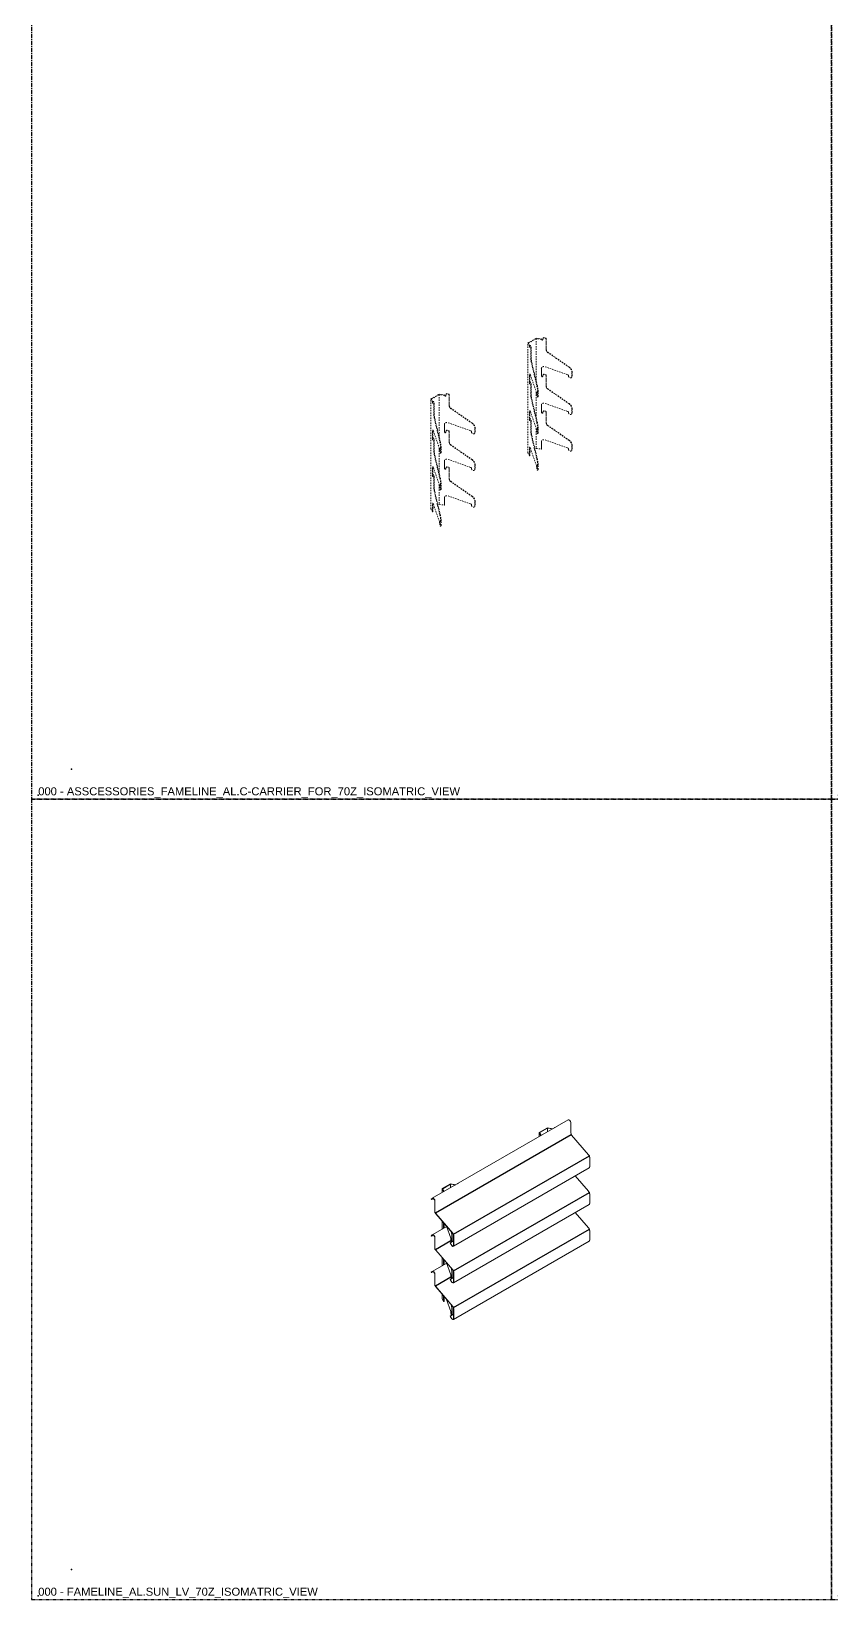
# Model space of a CAD drawing. Header units: millimetres. Extents: x -244126 to 368105, y -173968 to 259060.
# Drawn here: x -10433 to -9433, y 43995 to 45955 of the extents above; entities that cross this region are included whole.
import ezdxf

# ---------------------------------------------------------------- set-up
doc = ezdxf.new("R2010")
doc.units = ezdxf.units.MM
doc.header["$MEASUREMENT"] = 0
doc.linetypes.add('005_GG_TA_LINE', pattern=[13.75, 5, -1.25, 1.25, -1.25, 5])
doc.linetypes.add('TA_HL_000.60000', pattern=[3.9, 2.13, -1.77])
doc.layers.add('001 - ASCESSORIES', color=1, linetype='Continuous')
doc.styles.get("Standard").update_dxf_attribs({"font": 'arial.ttf'})

# ---------------------------------------------------------------- blocks, each defined once
blk = doc.blocks.new('000 - ASSCESSORIES_FAMELINE_AL.C-CARRIER_FOR_70Z_ISOMATRIC_VIEW')
at = {"color": 0, "linetype": 'ByBlock', "lineweight": 0, "extrusion": (1.66533e-16, 0.816497, 0.57735)}
for p, q in [((150.7, 87.6), (163.5, 94.9)), ((150.7, -83.9), (150.7, 87.6)), ((150.7, 87.6), (153, 82.8)), ((163.7, 94.5), (151.5, 87.5)), ((153.6, 82.9), (151.5, 87.5)), ((153.6, 82.9), (153, 82.8)), ((153.6, 81.4), (153.6, 82.3)), ((153.9, 83.4), (154.6, 83.5)), ((155, 79.3), (155, 63)), ((155.7, 63.1), (155.7, 79.4)), ((163.5, 94.9), (171.8, 93.7)), ((163.7, 94.5), (163.7, 27.5)), ((171.6, 93.3), (163.7, 94.5)), ((171.6, 93.3), (171.8, 93.7)), ((174.1, 93.8), (174.1, 92.9)), ((174.2, 94.5), (174.4, 94.9)), ((179.2, 76.7), (179.2, 93)), ((179.3, 93.4), (179.3, 77.1)), ((155.6, 58.3), (164.5, 20.8)), ((165.2, 21), (156.3, 58.4)), ((177.4, 50.4), (212.7, 37.9)), ((214.9, 49.6), (181.4, 72.9)), ((181.6, 73.3), (215, 50)), ((153, 36.8), (153, 25.6)), ((153.6, 25.7), (153, 25.6)), ((153, 25.6), (153, 25.6)), ((153.6, 25.7), (153.6, 36.9)), ((153.6, 24.2), (153.6, 25.1)), ((153.9, 26.3), (154.6, 26.4)), ((164, 10), (154.5, 37.5)), ((171.6, 36.1), (171.6, 47.3)), ((171.6, 36.1), (171.8, 36.5)), ((171.6, 36.1), (171.6, 36.1)), ((171.8, 47.7), (171.8, 36.5)), ((174.1, 36.6), (174.1, 35.7)), ((174.2, 37.4), (174.4, 37.8)), ((179.2, 19.5), (179.2, 35.8)), ((179.3, 36.2), (179.3, 19.9)), ((214.2, 36.1), (214.2, 35.6)), ((219.1, 34.1), (219.3, 34.5)), ((219.3, 34.9), (219.3, 42)), ((219.5, 42.4), (219.5, 35.2)), ((-0.8, 0.1), (11.9, 7.5)), ((-0.8, -171.3), (-0.8, 0.1)), ((-0.8, 0.1), (1.4, -4.7)), ((12.2, 7), (0, 0)), ((2.1, -4.6), (0, 0)), ((11.9, 7.5), (20.3, 6.2)), ((12.2, 7), (12.2, -60)), ((20.1, 5.8), (12.2, 7)), ((20.1, 5.8), (20.3, 6.2)), ((22.5, 6.3), (22.5, 5.4)), ((22.7, 7.1), (22.9, 7.5)), ((27.6, -10.8), (27.6, 5.5)), ((27.8, 5.9), (27.8, -10.4)), ((155, 22.2), (155, 5.8)), ((155.6, 1.1), (164.5, -36.3)), ((155.7, 6), (155.7, 22.3)), ((165.2, -36.2), (156.3, 1.2)), ((163.7, 10.9), (163.7, -29.7)), ((164.4, 7.2), (164.4, 7.6)), ((165.5, 3), (166.1, 3.2)), ((165.7, 11.4), (165.7, 4.2)), ((166.4, 4.3), (166.4, 11.5)), ((214.9, -7.5), (181.4, 15.7)), ((181.6, 16.1), (215, -7.2)), ((2.1, -4.6), (1.4, -4.7)), ((2.1, -6.1), (2.1, -5.2)), ((2.4, -4), (3.1, -3.9)), ((3.5, -8.1), (3.5, -24.5)), ((4.2, -24.4), (4.2, -8)), ((63.3, -37.9), (29.9, -14.6)), ((30, -14.2), (63.5, -37.5)), ((153, -20.3), (153, -31.5)), ((153.6, -31.4), (153.6, -20.2)), ((164, -47.1), (154.5, -19.7)), ((171.6, -21.1), (171.6, -9.8)), ((171.8, -9.5), (171.8, -20.7)), ((174.1, -20.5), (174.1, -21.4)), ((174.2, -19.8), (174.4, -19.4)), ((177.4, -6.8), (212.7, -19.3)), ((179.2, -37.6), (179.2, -21.3)), ((179.3, -20.9), (179.3, -37.2)), ((214.2, -21.1), (214.2, -21.5)), ((219.1, -23.1), (219.3, -22.7)), ((219.3, -22.3), (219.3, -15.2)), ((219.5, -14.8), (219.5, -21.9)), ((4.1, -29.2), (13, -66.6)), ((13.7, -66.5), (4.7, -29.1)), ((20.1, -51.4), (20.1, -40.2)), ((20.3, -39.8), (20.3, -51)), ((25.9, -37.1), (61.2, -49.6)), ((67.8, -52.6), (67.8, -45.5)), ((68, -45.1), (68, -52.2)), ((153.6, -32.9), (153.6, -32)), ((153.9, -30.9), (154.6, -30.8)), ((155, -35), (155, -51.3)), ((155.7, -51.2), (155.7, -34.9)), ((163.7, -46.2), (163.7, -77)), ((165.7, -45.8), (165.7, -52.9)), ((166.4, -52.8), (166.4, -45.7)), ((214.9, -64.7), (181.4, -41.4)), ((181.6, -41.1), (215, -64.3)), ((1.4, -50.6), (1.4, -61.8)), ((2.1, -61.7), (1.4, -61.8)), ((1.4, -61.8), (1.4, -61.8)), ((2.1, -61.7), (2.1, -50.5)), ((2.1, -63.2), (2.1, -62.4)), ((2.4, -61.2), (3.1, -61.1)), ((12.5, -77.5), (3, -50)), ((3.5, -65.3), (3.5, -81.6)), ((4.2, -81.5), (4.2, -65.2)), ((20.1, -51.4), (20.3, -51)), ((20.1, -51.4), (20.1, -51.4)), ((22.5, -50.8), (22.5, -51.7)), ((22.7, -50.1), (22.9, -49.7)), ((27.6, -68), (27.6, -51.6)), ((27.8, -51.2), (27.8, -67.6)), ((63.3, -95), (29.9, -71.8)), ((30, -71.4), (63.5, -94.6)), ((62.7, -51.4), (62.7, -51.8)), ((67.6, -53.4), (67.8, -53)), ((155.6, -56.1), (164.5, -93.5)), ((165.2, -93.4), (156.3, -55.9)), ((164.4, -50), (164.4, -49.6)), ((165.5, -54.1), (166.1, -54)), ((171.6, -78.2), (171.6, -67)), ((171.8, -66.6), (171.8, -77.8)), ((177.4, -63.9), (212.7, -76.4)), ((219.3, -79.5), (219.3, -72.3)), ((219.5, -71.9), (219.5, -79.1)), ((4.1, -86.4), (13, -123.8)), ((13.7, -123.7), (4.7, -86.3)), ((12.2, -76.5), (12.2, -117.2)), ((12.9, -80.3), (12.9, -79.9)), ((14, -84.4), (14.6, -84.3)), ((14.2, -76.1), (14.2, -83.3)), ((14.9, -83.1), (14.9, -76)), ((20.1, -108.5), (20.1, -97.3)), ((20.3, -96.9), (20.3, -108.1)), ((25.9, -94.2), (61.2, -106.8)), ((153, -88.7), (150.7, -83.9)), ((153, -77.5), (153, -88.7)), ((153.6, -88.6), (153, -88.7)), ((153.6, -88.6), (153.6, -77.4)), ((153.6, -82.8), (156.1, -81.4)), ((164, -104.3), (154.5, -76.8)), ((161.6, -78.2), (163.7, -77)), ((163.7, -77), (171.6, -78.2)), ((171.6, -78.2), (171.8, -77.8)), ((214.2, -78.3), (214.2, -78.7)), ((219.1, -80.2), (219.3, -79.8)), ((1.4, -107.8), (1.4, -119)), ((2.1, -118.9), (2.1, -107.7)), ((2.1, -120.4), (2.1, -119.5)), ((2.4, -118.3), (3.1, -118.2)), ((12.5, -134.6), (3, -107.2)), ((3.5, -122.5), (3.5, -138.8)), ((4.2, -138.7), (4.2, -122.4)), ((22.5, -108), (22.5, -108.9)), ((22.7, -107.2), (22.9, -106.9)), ((27.6, -125.1), (27.6, -108.8)), ((27.8, -108.4), (27.8, -124.7)), ((62.7, -108.6), (62.7, -109)), ((67.6, -110.5), (67.8, -110.1)), ((67.8, -109.8), (67.8, -102.6)), ((68, -102.2), (68, -109.4)), ((164.4, -107.1), (164.4, -106.7)), ((165.5, -111.3), (166.1, -111.2)), ((165.7, -103), (165.7, -110.1)), ((166.4, -110), (166.4, -102.8)), ((4.1, -143.5), (13, -180.9)), ((13.7, -180.8), (4.7, -143.4)), ((12.2, -133.7), (12.2, -164.4)), ((12.9, -137.5), (12.9, -137.1)), ((14, -141.6), (14.6, -141.5)), ((14.2, -133.3), (14.2, -140.4)), ((14.9, -140.3), (14.9, -133.2)), ((63.3, -152.2), (29.9, -128.9)), ((30, -128.5), (63.5, -151.8)), ((1.4, -176.1), (-0.8, -171.3)), ((1.4, -164.9), (1.4, -176.1)), ((2.1, -176), (2.1, -164.8)), ((2.1, -170.2), (4.6, -168.8)), ((12.5, -191.8), (3, -164.3)), ((10.1, -165.6), (12.2, -164.4)), ((12.2, -164.4), (20.1, -165.7)), ((20.1, -165.7), (20.1, -154.5)), ((20.1, -165.7), (20.3, -165.3)), ((20.3, -154.1), (20.3, -165.3)), ((25.9, -151.4), (61.2, -163.9)), ((62.7, -165.7), (62.7, -166.1)), ((67.6, -167.7), (67.8, -167.3)), ((67.8, -166.9), (67.8, -159.8)), ((68, -159.4), (68, -166.5)), ((2.1, -176), (1.4, -176.1)), ((12.9, -194.6), (12.9, -194.2)), ((14.2, -190.4), (14.2, -197.6)), ((14.9, -197.5), (14.9, -190.3)), ((14, -198.7), (14.6, -198.6))]:
    blk.add_line(p, q, dxfattribs=at)
at = {"color": 0, "linetype": 'ByBlock', "lineweight": 0}
for centre, major_axis, ratio, start_param, end_param in [((153.3, 82.1), (0.19, -1.26), 0.211325, -2.202711, 0.956103), ((155, 80.9), (-0.4, 2.61), 0.211325, -2.220491, 0), ((173, 93.5), (-1.15, 0.54), 0.788675, 0.350879, 2.925377), ((176.6, 93.4), (2.4, -1.11), 0.788675, 0.333099, 3.510252), ((184.2, 76.3), (-4.56, 2.11), 0.788675, 0.346922, 1.348501), ((156.3, 60.2), (0.77, -4.96), 0.211325, -2.206668, -1.205089), ((209.6, 43.5), (9.12, -4.23), 0.788675, 0.347322, 1.348101), ((154.2, 34.2), (-0.75, 4.86), 0.211325, -0.85151, 0.953165), ((153.3, 24.9), (0.19, -1.26), 0.211325, -2.202711, 0.956103), ((155, 23.8), (-0.4, 2.61), 0.211325, -2.220491, 0), ((176.5, 47), (-4.46, 2.07), 0.788675, 0.055487, 0.365162), ((173, 36.3), (-1.15, 0.54), 0.788675, 0.351284, 2.925377), ((176.6, 36.3), (2.4, -1.11), 0.788675, 0.333099, 3.510252), ((216.7, 35.2), (-2.4, 1.11), 0.788675, 0.333099, 3.510252), ((21.5, 6), (-1.15, 0.54), 0.788675, 0.350879, 2.925377), ((25.1, 6), (2.4, -1.11), 0.788675, 0.333099, 3.510252), ((156.3, 3), (0.77, -4.96), 0.211325, -2.206668, -1.205089), ((163.9, 8.7), (-0.3, 1.97), 0.211325, -2.210361, -0.87263), ((163.8, 17.1), (-1.54, 9.94), 0.211325, -2.206268, -1.205489), ((165.7, 5.8), (0.4, -2.61), 0.211325, 0, 0.956662), ((184.2, 19.1), (-4.56, 2.11), 0.788675, 0.346922, 1.348501), ((1.8, -5.4), (0.19, -1.26), 0.211325, -2.202711, 0.956103), ((3.5, -6.5), (-0.4, 2.61), 0.211325, -2.220491, 0), ((4.8, -27.3), (0.77, -4.96), 0.211325, -2.206668, -1.205089), ((32.7, -11.2), (-4.56, 2.11), 0.788675, 0.346922, 1.348501), ((154.2, -23), (-0.75, 4.86), 0.211325, -0.85151, 0.953165), ((176.5, -10.1), (-4.46, 2.07), 0.788675, 0.055487, 0.365162), ((173, -20.8), (-1.15, 0.54), 0.788675, 0.3681, 2.925377), ((176.6, -20.9), (2.4, -1.11), 0.788675, 0.333099, 3.510252), ((216.7, -21.9), (-2.4, 1.11), 0.788675, 0.333099, 3.510252), ((209.6, -13.6), (9.12, -4.23), 0.788675, 0.347322, 1.348101), ((2.7, -53.3), (-0.75, 4.86), 0.211325, -0.85151, 0.953165), ((25, -40.4), (-4.46, 2.07), 0.788675, 0.055487, 0.365162), ((25.1, -51.2), (2.4, -1.11), 0.788675, 0.333099, 3.510252), ((58.1, -43.9), (9.12, -4.23), 0.788675, 0.347322, 1.348101), ((153.3, -32.2), (0.19, -1.26), 0.211325, -2.18549, 0.956103), ((155, -33.4), (-0.4, 2.61), 0.211325, -2.220491, 0), ((163.9, -48.5), (-0.3, 1.97), 0.211325, -2.210361, -0.87263), ((163.8, -40.1), (-1.54, 9.94), 0.211325, -2.206268, -1.205489), ((184.2, -38), (-4.56, 2.11), 0.788675, 0.346922, 1.348501), ((1.8, -62.5), (0.19, -1.26), 0.211325, -2.202711, 0.956103), ((3.5, -63.7), (-0.4, 2.61), 0.211325, -2.220491, 0), ((12.3, -70.4), (-1.54, 9.94), 0.211325, -2.206268, -1.205489), ((21.5, -51.2), (-1.15, 0.54), 0.788675, 0.351284, 2.925377), ((32.7, -68.3), (-4.56, 2.11), 0.788675, 0.346922, 1.348501), ((65.2, -52.3), (-2.4, 1.11), 0.788675, 0.333099, 3.510252), ((156.3, -54.1), (0.77, -4.96), 0.211325, -2.206668, -1.205089), ((165.7, -51.4), (0.4, -2.61), 0.211325, 0, 0.956662), ((176.5, -67.3), (-4.46, 2.07), 0.788675, 0.055487, 0.365162), ((209.6, -70.8), (9.12, -4.23), 0.788675, 0.347322, 1.348101), ((4.8, -84.4), (0.77, -4.96), 0.211325, -2.206668, -1.205089), ((12.3, -78.8), (-0.3, 1.97), 0.211325, -2.210361, -0.87263), ((14.2, -81.7), (0.4, -2.61), 0.211325, 0, 0.956662), ((25, -97.6), (-4.46, 2.07), 0.788675, 0.055487, 0.365162), ((58.1, -101.1), (9.12, -4.23), 0.788675, 0.347322, 1.348101), ((154.2, -80.2), (-0.75, 4.86), 0.211325, -0.85151, 0.953165), ((163.8, -97.2), (-1.54, 9.94), 0.211325, -2.206268, -1.205489), ((216.7, -79.1), (-2.4, 1.11), 0.788675, 0.333099, 3.510252), ((2.7, -110.5), (-0.75, 4.86), 0.211325, -0.85151, 0.953165), ((1.8, -119.7), (0.19, -1.26), 0.211325, -2.18549, 0.956103), ((3.5, -120.8), (-0.4, 2.61), 0.211325, -2.220491, 0), ((21.5, -108.3), (-1.15, 0.54), 0.788675, 0.3681, 2.925377), ((25.1, -108.4), (2.4, -1.11), 0.788675, 0.333099, 3.510252), ((65.2, -109.4), (-2.4, 1.11), 0.788675, 0.333099, 3.510252), ((163.9, -105.6), (-0.3, 1.97), 0.211325, -2.210361, -0.87263), ((165.7, -108.5), (0.4, -2.61), 0.211325, 0, 0.956662), ((4.8, -141.6), (0.77, -4.96), 0.211325, -2.206668, -1.205089), ((12.3, -135.9), (-0.3, 1.97), 0.211325, -2.210361, -0.87263), ((12.3, -127.5), (-1.54, 9.94), 0.211325, -2.206268, -1.205489), ((14.2, -138.9), (0.4, -2.61), 0.211325, 0, 0.956662), ((32.7, -125.5), (-4.56, 2.11), 0.788675, 0.346922, 1.348501), ((2.7, -167.6), (-0.75, 4.86), 0.211325, -0.85151, 0.953165), ((25, -154.8), (-4.46, 2.07), 0.788675, 0.055487, 0.365162), ((65.2, -166.6), (-2.4, 1.11), 0.788675, 0.333099, 3.510252), ((58.1, -158.3), (9.12, -4.23), 0.788675, 0.347322, 1.348101), ((12.3, -193.1), (-0.3, 1.97), 0.211325, -2.210361, -0.87263), ((12.3, -184.7), (-1.54, 9.94), 0.211325, -2.206268, -1.205489), ((14.2, -196), (0.4, -2.61), 0.211325, 0, 0.956662)]:
    blk.add_ellipse(centre, major_axis=major_axis, ratio=ratio, start_param=start_param, end_param=end_param, dxfattribs=at)
at = {"color": 0, "linetype": 'ByBlock', "lineweight": 0, "extrusion": (-6.11931e-16, -3.84946e-17, -1)}
for centre in [(154.3, 80.8), (154.3, 23.7), (2.8, -6.6), (2.8, -63.8)]:
    blk.add_ellipse(centre, major_axis=(-0.4, 2.61), ratio=0.211325, start_param=-0.956662, end_param=2.220491, dxfattribs=at)
at = {"color": 0, "linetype": 'ByBlock', "lineweight": 0, "extrusion": (-6.13759e-17, 2.15191e-16, -1)}
blk.add_ellipse((154, 82.2), major_axis=(-0.19, 1.26), ratio=0.211325, start_param=-1.044515, end_param=-0.938882, dxfattribs=at)
at = {"color": 0, "linetype": 'ByBlock', "lineweight": 0, "extrusion": (7.37214e-17, 2.69839e-17, -1)}
for centre in [(172.8, 93.1), (172.8, 35.9), (21.3, 5.6), (21.3, -51.6)]:
    blk.add_ellipse(centre, major_axis=(1.15, -0.54), ratio=0.788675, start_param=-0.3681, end_param=2.790713, dxfattribs=at)
at = {"color": 0, "linetype": 'ByBlock', "lineweight": 0, "extrusion": (4.31223e-17, 2.24779e-16, -1)}
for centre in [(176.8, 93.8), (176.8, 36.7)]:
    blk.add_ellipse(centre, major_axis=(-2.4, 1.11), ratio=0.788675, start_param=0, end_param=2.808493, dxfattribs=at)
at = {"color": 0, "linetype": 'ByBlock', "lineweight": 0, "extrusion": (2.15612e-17, 1.1239e-16, -1)}
for centre, major_axis, start_param, end_param in [((184, 75.9), (-4.56, 2.11), -1.348501, -0.346922), ((184, 18.7), (-4.56, 2.11), -1.348501, -0.346922), ((32.5, -11.6), (-4.56, 2.11), -1.348501, -0.346922), ((172.8, -21.2), (1.15, -0.54), -0.3681, 2.773492), ((32.5, -68.7), (-4.56, 2.11), -1.348501, -0.346922), ((21.3, -108.7), (1.15, -0.54), -0.3681, 2.773492)]:
    blk.add_ellipse(centre, major_axis=major_axis, ratio=0.788675, start_param=start_param, end_param=end_param, dxfattribs=at)
at = {"color": 0, "linetype": 'ByBlock', "lineweight": 0, "extrusion": (-6.51106e-16, 1.2396e-16, -1)}
for centre in [(157, 60.3), (157, 3.1), (5.5, -27.2), (5.5, -84.3)]:
    blk.add_ellipse(centre, major_axis=(-0.77, 4.96), ratio=0.211325, start_param=-1.936503, end_param=-0.934925, dxfattribs=at)
at = {"color": 0, "linetype": 'ByBlock', "lineweight": 0, "extrusion": (1.20459e-16, 1.27689e-16, -1)}
for centre, major_axis, start_param, end_param in [((176.3, 46.6), (-4.46, 2.07), -0.365162, 1.439512), ((176.8, -20.5), (-2.4, 1.11), 0, 2.808493), ((24.8, -40.8), (-4.46, 2.07), -0.365162, 1.439512)]:
    blk.add_ellipse(centre, major_axis=major_axis, ratio=0.788675, start_param=start_param, end_param=end_param, dxfattribs=at)
at = {"color": 0, "linetype": 'ByBlock', "lineweight": 0, "extrusion": (9.3475e-17, 2.01411e-16, -1)}
for centre, major_axis, start_param, end_param in [((209.8, 43.9), (9.12, -4.23), -1.348101, -0.347322), ((176.3, -10.5), (-4.46, 2.07), -0.365162, 1.439512), ((58.3, -43.6), (9.12, -4.23), -1.348101, -0.347322), ((24.8, -98), (-4.46, 2.07), -0.365162, 1.439512)]:
    blk.add_ellipse(centre, major_axis=major_axis, ratio=0.788675, start_param=start_param, end_param=end_param, dxfattribs=at)
at = {"color": 0, "linetype": 'ByBlock', "lineweight": 0, "extrusion": (-1.29949e-16, 2.04583e-16, -1)}
for centre in [(154.9, 34.3), (3.4, -53.2)]:
    blk.add_ellipse(centre, major_axis=(-0.75, 4.86), ratio=0.211325, start_param=-0.953165, end_param=-0.335292, dxfattribs=at)
at = {"color": 0, "linetype": 'ByBlock', "lineweight": 0, "extrusion": (-5.19187e-16, 8.81959e-17, -1)}
blk.add_ellipse((154, 25), major_axis=(-0.19, 1.26), ratio=0.211325, start_param=-1.044515, end_param=-0.938991, dxfattribs=at)
at = {"color": 0, "linetype": 'ByBlock', "lineweight": 0, "extrusion": (-3.05991e-17, 1.97795e-16, -1)}
for centre, major_axis, start_param, end_param in [((212.3, 36.4), (1.81, -0.84), -1.68096, -0.343229), ((60.8, -51.1), (1.81, -0.84), -1.68096, -0.343229), ((176.3, -67.7), (-4.46, 2.07), -0.365162, 1.439512), ((24.8, -155.1), (-4.46, 2.07), -0.365162, 1.439512)]:
    blk.add_ellipse(centre, major_axis=major_axis, ratio=0.788675, start_param=start_param, end_param=end_param, dxfattribs=at)
at = {"color": 0, "linetype": 'ByBlock', "lineweight": 0, "extrusion": (-3.42142e-17, 3.2187e-16, -1)}
blk.add_ellipse((216.9, 35.6), major_axis=(2.4, -1.11), ratio=0.788675, start_param=-0.368659, end_param=0, dxfattribs=at)
at = {"color": 0, "linetype": 'ByBlock', "lineweight": 0, "extrusion": (-2.87915e-17, 1.35758e-16, -1)}
for centre in [(25.3, 6.3), (25.3, -50.8)]:
    blk.add_ellipse(centre, major_axis=(-2.4, 1.11), ratio=0.788675, start_param=0, end_param=2.808493, dxfattribs=at)
at = {"color": 0, "linetype": 'ByBlock', "lineweight": 0, "extrusion": (1.032e-16, 2.40651e-16, -1)}
for centre in [(165.1, 5.7), (13.5, -81.8)]:
    blk.add_ellipse(centre, major_axis=(0.4, -2.61), ratio=0.211325, start_param=-0.956662, end_param=2.220491, dxfattribs=at)
at = {"color": 0, "linetype": 'ByBlock', "lineweight": 0, "extrusion": (-4.76613e-17, 2.17313e-16, -1)}
for centre in [(163.1, 17), (11.6, -70.5)]:
    blk.add_ellipse(centre, major_axis=(1.54, -9.94), ratio=0.211325, start_param=-1.936104, end_param=-0.935324, dxfattribs=at)
at = {"color": 0, "linetype": 'ByBlock', "lineweight": 0, "extrusion": (-4.81302e-16, 2.064e-16, -1)}
blk.add_ellipse((2.5, -5.3), major_axis=(-0.19, 1.26), ratio=0.211325, start_param=-1.044515, end_param=-0.938882, dxfattribs=at)
at = {"color": 0, "linetype": 'ByBlock', "lineweight": 0, "extrusion": (-6.32163e-16, 1.83061e-16, -1)}
blk.add_ellipse((154.9, -22.9), major_axis=(-0.75, 4.86), ratio=0.211325, start_param=-0.953165, end_param=-0.335292, dxfattribs=at)
at = {"color": 0, "linetype": 'ByBlock', "lineweight": 0, "extrusion": (1.7946e-17, 2.36464e-16, -1)}
for centre in [(212.3, -20.8), (60.8, -108.3)]:
    blk.add_ellipse(centre, major_axis=(1.81, -0.84), ratio=0.788675, start_param=-1.68096, end_param=-0.343229, dxfattribs=at)
at = {"color": 0, "linetype": 'ByBlock', "lineweight": 0, "extrusion": (-8.27593e-17, 2.83201e-16, -1)}
for centre in [(209.8, -13.2), (58.3, -100.7)]:
    blk.add_ellipse(centre, major_axis=(9.12, -4.23), ratio=0.788675, start_param=-1.348101, end_param=-0.347322, dxfattribs=at)
at = {"color": 0, "linetype": 'ByBlock', "lineweight": 0, "extrusion": (4.67375e-17, 1.00705e-16, -1)}
for centre, major_axis, start_param, end_param in [((216.9, -21.5), (2.4, -1.11), -0.368659, 0), ((184, -38.4), (-4.56, 2.11), -1.348501, -0.346922), ((32.5, -125.9), (-4.56, 2.11), -1.348501, -0.346922)]:
    blk.add_ellipse(centre, major_axis=major_axis, ratio=0.788675, start_param=start_param, end_param=end_param, dxfattribs=at)
at = {"color": 0, "linetype": 'ByBlock', "lineweight": 0, "extrusion": (-1.92005e-16, -2.97033e-17, -1)}
for centre in [(154.3, -33.5), (2.8, -120.9)]:
    blk.add_ellipse(centre, major_axis=(-0.4, 2.61), ratio=0.211325, start_param=-0.956662, end_param=2.220491, dxfattribs=at)
at = {"color": 0, "linetype": 'ByBlock', "lineweight": 0, "extrusion": (-2.91266e-16, 6.72839e-17, -1)}
for centre, major_axis, start_param, end_param in [((154, -32.1), (-0.19, 1.26), -1.044515, -0.956103), ((2.5, -119.6), (-0.19, 1.26), -1.044515, -0.956103), ((165.1, -108.7), (0.4, -2.61), -0.956662, 2.220491), ((13.5, -196.1), (0.4, -2.61), -0.956662, 2.220491)]:
    blk.add_ellipse(centre, major_axis=major_axis, ratio=0.211325, start_param=start_param, end_param=end_param, dxfattribs=at)
at = {"color": 0, "linetype": 'ByBlock', "lineweight": 0, "extrusion": (-2.546e-17, 1.64576e-16, -1)}
for centre in [(163.1, -40.2), (11.6, -127.6)]:
    blk.add_ellipse(centre, major_axis=(1.54, -9.94), ratio=0.211325, start_param=-1.936104, end_param=-0.935324, dxfattribs=at)
at = {"color": 0, "linetype": 'ByBlock', "lineweight": 0, "extrusion": (-3.95755e-16, 1.07291e-16, -1)}
blk.add_ellipse((2.5, -62.4), major_axis=(-0.19, 1.26), ratio=0.211325, start_param=-1.044515, end_param=-0.938991, dxfattribs=at)
at = {"color": 0, "linetype": 'ByBlock', "lineweight": 0, "extrusion": (-5.42274e-18, 1.86111e-16, -1)}
blk.add_ellipse((65.4, -51.9), major_axis=(2.4, -1.11), ratio=0.788675, start_param=-0.368659, end_param=0, dxfattribs=at)
at = {"color": 0, "linetype": 'ByBlock', "lineweight": 0, "extrusion": (-1.15529e-15, -6.63809e-17, -1)}
for centre in [(157, -54), (5.5, -141.5)]:
    blk.add_ellipse(centre, major_axis=(-0.77, 4.96), ratio=0.211325, start_param=-1.936503, end_param=-0.934925, dxfattribs=at)
at = {"color": 0, "linetype": 'ByBlock', "lineweight": 0, "extrusion": (-3.39466e-17, 2.19434e-16, -1)}
for centre in [(165.1, -51.5), (13.5, -139)]:
    blk.add_ellipse(centre, major_axis=(0.4, -2.61), ratio=0.211325, start_param=-0.956662, end_param=2.220491, dxfattribs=at)
at = {"color": 0, "linetype": 'ByBlock', "lineweight": 0, "extrusion": (1.43828e-16, 1.78042e-16, -1)}
for centre in [(209.8, -70.4), (58.3, -157.9)]:
    blk.add_ellipse(centre, major_axis=(9.12, -4.23), ratio=0.788675, start_param=-1.348101, end_param=-0.347322, dxfattribs=at)
at = {"color": 0, "linetype": 'ByBlock', "lineweight": 0, "extrusion": (-6.6679e-16, -4.69812e-17, -1)}
blk.add_ellipse((154.9, -80.1), major_axis=(-0.75, 4.86), ratio=0.211325, start_param=-0.953165, end_param=-0.335292, dxfattribs=at)
at = {"color": 0, "linetype": 'ByBlock', "lineweight": 0, "extrusion": (-9.44341e-16, 2.24243e-17, -1)}
for centre in [(163.1, -97.3), (11.6, -184.8)]:
    blk.add_ellipse(centre, major_axis=(1.54, -9.94), ratio=0.211325, start_param=-1.936104, end_param=-0.935324, dxfattribs=at)
at = {"color": 0, "linetype": 'ByBlock', "lineweight": 0, "extrusion": (1.61384e-17, 2.98501e-16, -1)}
for centre in [(212.3, -77.9), (60.8, -165.4)]:
    blk.add_ellipse(centre, major_axis=(1.81, -0.84), ratio=0.788675, start_param=-1.68096, end_param=-0.343229, dxfattribs=at)
at = {"color": 0, "linetype": 'ByBlock', "lineweight": 0, "extrusion": (-1.0432e-16, 1.70812e-16, -1)}
blk.add_ellipse((216.9, -78.7), major_axis=(2.4, -1.11), ratio=0.788675, start_param=-0.368659, end_param=0, dxfattribs=at)
at = {"color": 0, "linetype": 'ByBlock', "lineweight": 0, "extrusion": (-1.07748e-16, 1.51846e-16, -1)}
blk.add_ellipse((3.4, -110.4), major_axis=(-0.75, 4.86), ratio=0.211325, start_param=-0.953165, end_param=-0.335292, dxfattribs=at)
at = {"color": 0, "linetype": 'ByBlock', "lineweight": 0, "extrusion": (-5.57754e-17, 2.0948e-16, -1)}
blk.add_ellipse((25.3, -108), major_axis=(-2.4, 1.11), ratio=0.788675, start_param=0, end_param=2.808493, dxfattribs=at)
at = {"color": 0, "linetype": 'ByBlock', "lineweight": 0, "extrusion": (1.97536e-17, 1.74427e-16, -1)}
blk.add_ellipse((65.4, -109), major_axis=(2.4, -1.11), ratio=0.788675, start_param=-0.368659, end_param=0, dxfattribs=at)
at = {"color": 0, "linetype": 'ByBlock', "lineweight": 0, "extrusion": (-6.3936e-16, -4.27379e-17, -1)}
blk.add_ellipse((3.4, -167.5), major_axis=(-0.75, 4.86), ratio=0.211325, start_param=-0.953165, end_param=-0.335292, dxfattribs=at)
at = {"color": 0, "linetype": 'ByBlock', "lineweight": 0, "extrusion": (6.64911e-17, 2.75132e-16, -1)}
blk.add_ellipse((65.4, -166.2), major_axis=(2.4, -1.11), ratio=0.788675, start_param=-0.368659, end_param=0, dxfattribs=at)
blk = doc.blocks.new('000 - FAMELINE_AL.SUN_LV_70Z_ISOMATRIC_VIEW')
at = {"color": 0, "linetype": 'Continuous', "lineweight": 0, "extrusion": (1.66533e-16, 0.816497, 0.57735)}
for p, q in [((213.4, 124.3), (1.3, 1.9)), ((168.3, 104.4), (181, 111.8)), ((168.3, 98.3), (168.3, 104.4)), ((168.3, 104.4), (170.5, 99.6)), ((181.2, 111.3), (169.1, 104.3)), ((171.1, 99.9), (169.1, 104.3)), ((170.7, 99.7), (170.5, 99.6)), ((171.5, 100.3), (171.9, 100.4)), ((181, 111.8), (189.3, 110.5)), ((181.2, 111.3), (181.2, 105.7)), ((188.9, 110.2), (181.2, 111.3)), ((189.3, 110.4), (189.3, 110.5)), ((217.6, 103.8), (217.6, 120)), ((245.4, 69.8), (218.9, 100.6)), ((246.3, 49.3), (34.2, -73.2)), ((247.1, 50.9), (247.1, 66)), ((245.4, 12.7), (224.6, 36.8)), ((1.2, 1.7), (-0.3, 0.5)), ((-0.3, 0.5), (0, 0)), ((2.5, 1.4), (0, 0)), ((0, 0), (1.5, 1.2)), ((16.8, 17), (29.5, 24.3)), ((16.8, 10.8), (16.8, 17)), ((16.8, 17), (19, 12.2)), ((29.7, 23.9), (17.6, 16.8)), ((19.6, 12.4), (17.6, 16.8)), ((19.2, 12.2), (19, 12.2)), ((20, 12.8), (20.4, 12.9)), ((29.5, 24.3), (37.8, 23)), ((29.7, 23.9), (29.7, 18.3)), ((37.4, 22.7), (29.7, 23.9)), ((37.8, 22.9), (37.8, 23)), ((247.1, -6.3), (247.1, 8.8)), ((5, -2.2), (5, -18.4)), ((5.4, -18.6), (5.4, -2.5)), ((6.6, -22.3), (33.1, -53)), ((33.3, -52.6), (6.8, -21.9)), ((246.3, -7.8), (34.2, -130.3)), ((245.4, -44.5), (224.6, -20.4)), ((23.7, -42.4), (1.3, -55.3)), ((16.8, -46.4), (16.8, -34.1)), ((19, -36.6), (19, -45)), ((19.2, -45), (19, -45)), ((19, -45), (19, -45)), ((19.7, -44.7), (19.7, -37.4)), ((20, -44.3), (20.4, -44.3)), ((30, -60.6), (23.6, -41.9)), ((247.1, -63.5), (247.1, -48.4)), ((1.2, -55.4), (-0.3, -56.7)), ((-0.3, -56.7), (0, -57.2)), ((2.5, -55.7), (0, -57.2)), ((0, -57.2), (1.5, -55.9)), ((5, -59.4), (5, -75.5)), ((5.4, -75.8), (5.4, -59.6)), ((34.5, -64.8), (29.3, -67.8)), ((29.6, -67.7), (29.3, -67.8)), ((29.3, -67.8), (30.5, -70.6)), ((34.5, -64.9), (29.6, -67.7)), ((30.9, -70.6), (29.6, -67.7)), ((30.4, -63.5), (30.4, -63)), ((31.8, -59.3), (31.8, -66.4)), ((32.5, -66), (32.5, -59.2)), ((246.3, -65), (34.2, -187.5)), ((34.5, -56.3), (34.5, -71.4)), ((34.9, -71.6), (34.9, -56.5)), ((6.6, -79.4), (33.1, -110.1)), ((33.3, -109.8), (6.8, -79.1)), ((16.8, -103.5), (16.8, -91.2)), ((19, -93.8), (19, -102.2)), ((19.7, -101.8), (19.7, -94.6)), ((1.2, -112.6), (-0.3, -113.8)), ((-0.3, -113.8), (0, -114.3)), ((2.5, -112.9), (0, -114.3)), ((0, -114.3), (1.5, -113.1)), ((23.7, -99.5), (1.3, -112.5)), ((5, -116.6), (5, -132.7)), ((5.4, -132.9), (5.4, -116.8)), ((20, -101.5), (20.4, -101.4)), ((30, -117.8), (23.6, -99.1)), ((34.5, -122), (29.3, -125)), ((34.5, -122.1), (29.6, -124.9)), ((30.4, -120.6), (30.4, -120.2)), ((31.8, -116.4), (31.8, -123.5)), ((32.5, -123.1), (32.5, -116.3)), ((34.5, -113.4), (34.5, -128.5)), ((34.9, -128.8), (34.9, -113.7)), ((6.6, -136.6), (33.1, -167.3)), ((33.3, -167), (6.8, -136.2)), ((29.6, -124.9), (29.3, -125)), ((29.3, -125), (30.5, -127.8)), ((30.9, -127.7), (29.6, -124.9)), ((16.8, -154.5), (16.8, -148.4)), ((19, -159.3), (16.8, -154.5)), ((19, -150.9), (19, -159.3)), ((19.7, -159.2), (19, -159.3)), ((19.7, -159.2), (19.7, -151.7)), ((19.7, -153.4), (20.6, -152.8)), ((30, -174.9), (23.6, -156.3)), ((34.5, -170.6), (34.5, -185.7)), ((34.9, -185.9), (34.9, -170.8)), ((34.5, -179.1), (29.3, -182.1)), ((29.3, -182.1), (30.5, -185)), ((29.6, -182.1), (29.3, -182.1)), ((34.5, -179.2), (29.6, -182.1)), ((30.9, -184.9), (29.6, -182.1)), ((30.4, -177.8), (30.4, -177.4)), ((31.8, -173.6), (31.8, -180.7)), ((32.5, -180.3), (32.5, -173.5))]:
    blk.add_line(p, q, dxfattribs=at)
at = {"color": 0}
for p, q in [((6, -21.1), (218.3, 101.5)), ((34.5, -54.4), (246.6, 68)), ((34.5, -111.6), (246.6, 10.9)), ((34.5, -168.8), (246.6, -46.3)), ((6, -78), (30.4, -63.9)), ((6, -135.1), (30.4, -121))]:
    blk.add_line(p, q, dxfattribs=at)
at = {"color": 0, "linetype": 'Continuous', "lineweight": 0}
for centre, major_axis, ratio, start_param, end_param in [((215.1, 121.4), (-1.7, 2.94), 0.57735, -2.360229, 0), ((170.9, 98.9), (0.19, -1.26), 0.211325, -2.202711, -2.118722), ((190.6, 110.3), (-1.15, 0.54), 0.788675, 0.350879, 0.434868), ((244.2, 67.6), (-2, 3.46), 0.57735, -2.356194, -1.233433), ((244.6, 52.3), (1.7, -2.94), 0.57735, 0, 0.781428), ((3, -1.1), (-1.7, 2.94), 0.57735, -2.360229, 0.100833), ((19.3, 11.5), (0.19, -1.26), 0.211325, -2.202711, -2.118722), ((39.1, 22.8), (-1.15, 0.54), 0.788675, 0.350879, 0.434868), ((244.2, 10.4), (-2, 3.46), 0.57735, -2.356194, -1.233433), ((7.8, -20), (2, -3.46), 0.57735, -2.356194, -1.233433), ((244.6, -4.9), (1.7, -2.94), 0.57735, 0, 0.781428), ((19.3, -45.7), (0.19, -1.26), 0.211325, -2.202711, -2.118722), ((244.2, -46.7), (-2, 3.46), 0.57735, -2.356194, -1.233433), ((3, -58.2), (-1.7, 2.94), 0.57735, -2.360229, 0.100833), ((29.9, -61.9), (-0.3, 1.97), 0.211325, -2.210361, -0.87263), ((32.5, -70.2), (1.7, -2.94), 0.57735, -1.755081, 0.781428), ((29.9, -53.5), (-1.54, 9.94), 0.211325, -2.206268, -1.371463), ((32.1, -54.9), (-2, 3.46), 0.57735, -2.356194, -1.233433), ((244.6, -62.1), (1.7, -2.94), 0.57735, 0, 0.781428), ((7.8, -77.2), (2, -3.46), 0.57735, -2.356194, -1.233433), ((3, -115.4), (-1.7, 2.94), 0.57735, -2.360229, 0.100833), ((19.3, -102.9), (0.19, -1.26), 0.211325, -2.18549, -2.118722), ((29.9, -119.1), (-0.3, 1.97), 0.211325, -2.210361, -0.87263), ((29.9, -110.7), (-1.54, 9.94), 0.211325, -2.206268, -1.371463), ((32.1, -112), (-2, 3.46), 0.57735, -2.356194, -1.233433), ((7.8, -134.3), (2, -3.46), 0.57735, -2.356194, -1.233433), ((32.5, -127.4), (1.7, -2.94), 0.57735, -1.755081, 0.781428), ((29.9, -167.8), (-1.54, 9.94), 0.211325, -2.206268, -1.371463), ((32.1, -169.2), (-2, 3.46), 0.57735, -2.356194, -1.233433), ((29.9, -176.2), (-0.3, 1.97), 0.211325, -2.210361, -0.87263), ((32.5, -184.5), (1.7, -2.94), 0.57735, -1.755081, 0.781428)]:
    blk.add_ellipse(centre, major_axis=major_axis, ratio=ratio, start_param=start_param, end_param=end_param, dxfattribs=at)
at = {"color": 0, "linetype": 'Continuous', "lineweight": 0, "extrusion": (-3.18696e-16, 6.30406e-17, -1)}
blk.add_ellipse((171.9, 97.7), major_axis=(-0.4, 2.61), ratio=0.211325, start_param=-0.471519, end_param=0.307899, dxfattribs=at)
at = {"color": 0, "linetype": 'Continuous', "lineweight": 0, "extrusion": (9.52826e-17, 1.39374e-16, -1)}
blk.add_ellipse((194.4, 110.7), major_axis=(-2.4, 1.11), ratio=0.788675, start_param=0.116483, end_param=0.895902, dxfattribs=at)
at = {"color": 0, "linetype": 'Continuous', "lineweight": 0, "extrusion": (-5.17926e-17, 3.41963e-17, -1)}
for centre in [(220, 102.5), (7.8, -20), (7.8, -77.2), (7.8, -134.3)]:
    blk.add_ellipse(centre, major_axis=(-1.7, 2.94), ratio=0.57735, start_param=-1.90816, end_param=-0.785398, dxfattribs=at)
at = {"color": 0, "linetype": 'Continuous', "lineweight": 0, "extrusion": (2.15612e-17, 1.1239e-16, -1)}
blk.add_ellipse((42.8, 23.2), major_axis=(-2.4, 1.11), ratio=0.788675, start_param=0.116483, end_param=0.895902, dxfattribs=at)
at = {"color": 0, "linetype": 'Continuous', "lineweight": 0, "extrusion": (-2.51526e-16, 4.70777e-17, -1)}
for centre in [(3, -1.1), (3, -58.2), (3, -115.4)]:
    blk.add_ellipse(centre, major_axis=(-1.4, 2.42), ratio=0.57735, start_param=-0.100833, end_param=2.360641, dxfattribs=at)
at = {"color": 0, "linetype": 'Continuous', "lineweight": 0, "extrusion": (-7.30135e-16, -6.09314e-19, -1)}
blk.add_ellipse((20.4, 10.2), major_axis=(-0.4, 2.61), ratio=0.211325, start_param=-0.471519, end_param=0.307899, dxfattribs=at)
at = {"color": 0, "linetype": 'Continuous', "lineweight": 0, "extrusion": (-8.01967e-16, 1.00621e-16, -1)}
blk.add_ellipse((20.4, -46.9), major_axis=(-0.4, 2.61), ratio=0.211325, start_param=-0.471519, end_param=0.307899, dxfattribs=at)
at = {"color": 0, "linetype": 'Continuous', "lineweight": 0, "extrusion": (-1.21462e-16, 1.49724e-16, -1)}
blk.add_ellipse((31.1, -65), major_axis=(-0.4, 2.61), ratio=0.211325, start_param=-2.331571, end_param=-0.921102, dxfattribs=at)
at = {"color": 0, "linetype": 'Continuous', "lineweight": 0, "extrusion": (6.53146e-17, 1.22447e-16, -1)}
blk.add_ellipse((29.2, -53.6), major_axis=(1.54, -9.94), ratio=0.211325, start_param=-1.894051, end_param=-0.935324, dxfattribs=at)
at = {"color": 0, "linetype": 'Continuous', "lineweight": 0, "extrusion": (1.28814e-17, 1.99733e-16, -1)}
for centre, major_axis, start_param, end_param in [((32.5, -70.2), (1.4, -2.42), -0.781023, 1.755081), ((32.1, -54.9), (1.7, -2.94), -1.90816, -0.785398), ((32.1, -112), (1.7, -2.94), -1.90816, -0.785398), ((32.5, -127.4), (1.4, -2.42), -0.781023, 1.755081), ((32.1, -169.2), (1.7, -2.94), -1.90816, -0.785398), ((32.5, -184.5), (1.4, -2.42), -0.781023, 1.755081)]:
    blk.add_ellipse(centre, major_axis=major_axis, ratio=0.57735, start_param=start_param, end_param=end_param, dxfattribs=at)
at = {"color": 0, "linetype": 'Continuous', "lineweight": 0, "extrusion": (-1.84808e-16, 1.96096e-16, -1)}
blk.add_ellipse((20.4, -104.1), major_axis=(-0.4, 2.61), ratio=0.211325, start_param=-0.471519, end_param=0.307899, dxfattribs=at)
at = {"color": 0, "linetype": 'Continuous', "lineweight": 0, "extrusion": (4.16667e-16, 1.2063e-16, -1)}
blk.add_ellipse((31.1, -122.1), major_axis=(-0.4, 2.61), ratio=0.211325, start_param=-2.331571, end_param=-0.921102, dxfattribs=at)
at = {"color": 0, "linetype": 'Continuous', "lineweight": 0, "extrusion": (1.25401e-16, 1.87914e-16, -1)}
blk.add_ellipse((29.2, -110.8), major_axis=(1.54, -9.94), ratio=0.211325, start_param=-1.894051, end_param=-0.935324, dxfattribs=at)
at = {"color": 0, "linetype": 'Continuous', "lineweight": 0, "extrusion": (1.30629e-16, 2.44894e-16, -1)}
blk.add_ellipse((29.2, -167.9), major_axis=(1.54, -9.94), ratio=0.211325, start_param=-1.894051, end_param=-0.935324, dxfattribs=at)
at = {"color": 0, "linetype": 'Continuous', "lineweight": 0, "extrusion": (-3.25213e-16, 2.86718e-16, -1)}
blk.add_ellipse((31.1, -179.3), major_axis=(-0.4, 2.61), ratio=0.211325, start_param=-2.331571, end_param=-0.921102, dxfattribs=at)
blk = doc.blocks.new('*U1757')
at = {"color": 0, "linetype": '005_GG_TA_LINE'}
blk.add_lwpolyline([(0, 0), (1000, 0), (1000, 1000), (0, 1000)], close=True, dxfattribs=at)
for p in [(50, 37.5), (8.6, 4.9)]:
    blk.add_point(p, dxfattribs=at)
blk.add_attdef('NAMEBLK', (8.6, 4.9), '', height=10, dxfattribs=at)

msp = doc.modelspace()

# ---------------------------------------------------------------- block references
at = {"color": 1, "linetype": 'TA_HL_000.60000', "xscale": 0.8, "yscale": 0.8, "zscale": 0.8}
msp.add_blockref('000 - ASSCESSORIES_FAMELINE_AL.C-CARRIER_FOR_70Z_ISOMATRIC_VIEW', (-9932.74056, 45495.17286), dxfattribs=at)
at = {"color": 3, "xscale": 0.8, "yscale": 0.8, "zscale": 0.8}
msp.add_blockref('000 - FAMELINE_AL.SUN_LV_70Z_ISOMATRIC_VIEW', (-9932.74056, 44495.17286), dxfattribs=at)
at = {"layer": '001 - ASCESSORIES', "linetype": '005_GG_TA_LINE'}
for p, values in [((-10432.74056, 44995.17286), {'NAMEBLK': '000 - ASSCESSORIES_FAMELINE_AL.C-CARRIER_FOR_70Z_ISOMATRIC_VIEW'}), ((-9432.74056, 44995.17286), {'NAMEBLK': '000 - ASSCESSORIES_FAMELINE_AL.FLEX_BK_FOR_70Z_[70Z-BK]_CUT_VIEW'}), ((-10432.74056, 43995.17286), {'NAMEBLK': '000 - FAMELINE_AL.SUN_LV_70Z_ISOMATRIC_VIEW'}), ((-9432.74056, 43995.17286), {'NAMEBLK': '000 - FAMELINE_AL.SUN_LV_70Z+FLEX_BRACKET_ISOMATRIC_VIEW'})]:
    msp.add_blockref('*U1757', p, dxfattribs=at).add_auto_attribs(values)

doc.saveas('drawing.dxf')
